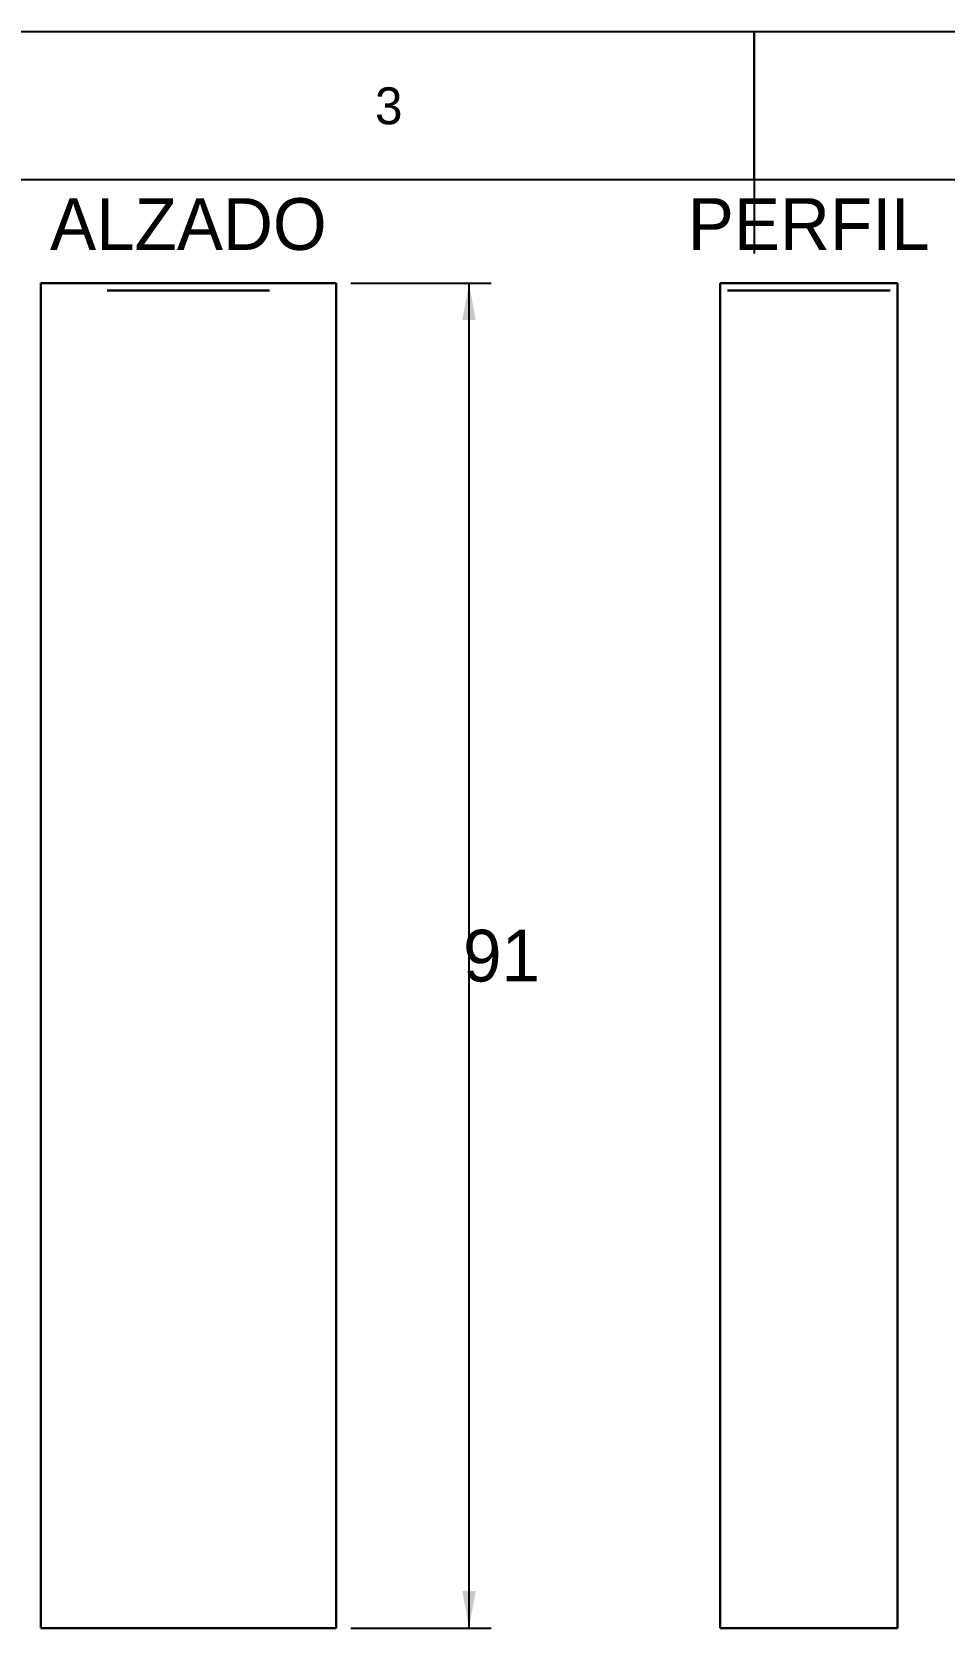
# Model space of a CAD drawing. Extents: x 0 to 297, y 0 to 210.
# Drawn here: x 99.6 to 161.3, y 102 to 210 of the extents above; entities that cross this region are included whole.
import ezdxf
from ezdxf.enums import TextEntityAlignment as Align

# ---------------------------------------------------------------- set-up
doc = ezdxf.new("R2010")
doc.units = 0
for name, color, linetype in [('COTAS', 7, 'CONTINUOUS'), ('FINA', 7, 'CONTINUOUS'), ('NORMA', 7, 'CONTINUOUS'), ('TEXTO', 7, 'CONTINUOUS'), ('VISIBLE', 7, 'CONTINUOUS')]:
    doc.layers.add(name, color=color, linetype=linetype)

msp = doc.modelspace()

# ---------------------------------------------------------------- linework, layer by layer
at = {"layer": 'COTAS'}
for p, q in [((121.1863, 193), (130.6863, 193)), ((129.1863, 102), (129.1863, 193)), ((121.1863, 102), (130.6863, 102))]:
    msp.add_line(p, q, dxfattribs=at)
for points in [[(129.1863, 193), (129.6363, 190.5), (128.7363, 190.5)], [(129.1863, 102), (129.6363, 104.5), (128.7363, 104.5)]]:
    msp.add_solid(points, dxfattribs=at)
at = {"layer": 'FINA'}
for p, q in [((297, 210), (0, 210)), ((148.5, 200), (148.5, 210))]:
    msp.add_line(p, q, dxfattribs=at)
at = {"layer": 'NORMA'}
for p, q in [((148.5, 210), (148.5, 195)), ((287, 200), (20, 200))]:
    msp.add_line(p, q, dxfattribs=at)
at = {"layer": 'VISIBLE'}
for p, q in [((100.1863, 193), (100.1863, 102)), ((100.1863, 193), (100.1863, 193)), ((100.1863, 193), (100.1863, 193)), ((100.1863, 193), (100.1863, 193)), ((100.1863, 193), (100.1863, 193)), ((100.1863, 193), (100.1863, 193)), ((100.1863, 193), (100.1863, 193)), ((100.1863, 193), (100.1863, 193)), ((100.1863, 193), (100.1863, 193)), ((100.1863, 102), (100.1863, 193)), ((100.1863, 193), (100.1863, 193)), ((100.1863, 193), (102.5578, 193)), ((101.1081, 193), (100.1863, 193)), ((102.3538, 193), (101.1081, 193)), ((102.5578, 193), (102.3538, 193)), ((102.5578, 193), (108.154, 193)), ((120.1863, 193), (102.5578, 193)), ((102.5578, 193), (103.4082, 193)), ((104.7322, 193), (104.6863, 193)), ((104.6863, 193), (104.6874, 193)), ((104.6863, 192.5), (104.7333, 192.5)), ((104.7333, 192.5), (104.6863, 192.5)), ((104.6874, 193), (104.7333, 193)), ((104.7333, 193), (104.7322, 193)), ((104.8703, 193), (104.7333, 193)), ((104.7333, 193), (104.7368, 193)), ((104.7333, 192.5), (104.8737, 192.5)), ((104.8737, 192.5), (104.7333, 192.5)), ((104.7368, 193), (104.8737, 193)), ((104.8737, 193), (104.8703, 193)), ((105.3712, 193), (104.8737, 193)), ((105.0993, 193), (104.8737, 193)), ((104.8737, 193), (104.8793, 193)), ((104.8737, 192.5), (105.105, 192.5)), ((105.105, 192.5), (104.8737, 192.5)), ((104.8793, 193), (105.105, 193)), ((105.105, 193), (105.0993, 193)), ((105.4642, 193), (105.105, 193)), ((105.4154, 193), (105.105, 193)), ((105.105, 193), (105.1127, 193)), ((105.105, 192.5), (105.4232, 192.5)), ((105.4232, 192.5), (105.105, 192.5)), ((105.1127, 193), (105.4232, 193)), ((105.4232, 193), (105.4154, 193)), ((105.4746, 193), (105.4232, 193)), ((105.8131, 193), (105.4232, 193)), ((105.4232, 193), (105.4329, 193)), ((105.4232, 192.5), (105.8228, 192.5)), ((105.8228, 192.5), (105.4232, 192.5)), ((105.4329, 193), (105.8228, 193)), ((105.8228, 193), (105.8131, 193)), ((106.2856, 193), (105.8228, 193)), ((105.8228, 193), (105.8344, 193)), ((105.8228, 192.5), (106.2972, 192.5)), ((106.2972, 192.5), (105.8228, 192.5)), ((105.8344, 193), (106.2972, 193)), ((106.2972, 193), (106.2856, 193)), ((106.8249, 193), (106.2972, 193)), ((106.2972, 193), (106.3104, 193)), ((106.2972, 192.5), (106.8381, 192.5)), ((106.8381, 192.5), (106.2972, 192.5)), ((106.3104, 193), (106.8381, 193)), ((106.8381, 193), (106.8249, 193)), ((107.4217, 193), (106.8381, 193)), ((106.8381, 193), (106.8527, 193)), ((106.8381, 192.5), (107.4363, 192.5)), ((107.4363, 192.5), (106.8381, 192.5)), ((106.8527, 193), (107.4363, 193)), ((107.4363, 193), (107.4217, 193)), ((109.0778, 193), (107.4363, 193)), ((108.0658, 193), (107.4363, 193)), ((107.4363, 193), (107.452, 193)), ((107.4363, 192.5), (108.0815, 192.5)), ((108.0815, 192.5), (107.4363, 192.5)), ((107.452, 193), (108.0815, 193)), ((108.0815, 193), (108.0658, 193)), ((109.4559, 193), (108.0815, 193)), ((108.7462, 193), (108.0815, 193)), ((108.0815, 193), (108.0981, 193)), ((108.0815, 192.5), (108.7628, 192.5)), ((108.7628, 192.5), (108.0815, 192.5)), ((108.0981, 193), (108.7628, 193)), ((108.154, 193), (109.5848, 193)), ((108.7628, 193), (108.7462, 193)), ((109.8242, 193), (108.7628, 193)), ((109.4512, 193), (108.7628, 193)), ((108.7628, 193), (108.78, 193)), ((108.7628, 192.5), (109.4684, 192.5)), ((109.4684, 192.5), (108.7628, 192.5)), ((108.78, 193), (109.4684, 193)), ((109.4684, 193), (109.4512, 193)), ((110.1863, 193), (109.4684, 193)), ((110.1688, 193), (109.4684, 193)), ((109.4684, 193), (109.4859, 193)), ((109.4684, 192.5), (110.1863, 192.5)), ((110.1863, 192.5), (109.4684, 192.5)), ((109.4859, 193), (110.1863, 193)), ((109.5848, 193), (110.4282, 193)), ((110.1863, 193), (110.1688, 193)), ((110.1863, 193), (110.2038, 193)), ((110.8867, 193), (110.1863, 193)), ((110.9042, 192.5), (110.1863, 192.5)), ((110.1863, 192.5), (110.9042, 192.5)), ((110.2038, 193), (110.9042, 193)), ((110.4282, 193), (111.0852, 193)), ((110.9042, 193), (110.8867, 193)), ((110.9042, 193), (110.9214, 193)), ((111.5926, 193), (110.9042, 193)), ((111.6098, 192.5), (110.9042, 192.5)), ((110.9042, 192.5), (111.6098, 192.5)), ((110.9214, 193), (111.6098, 193)), ((111.0852, 193), (111.6683, 193)), ((111.6098, 193), (111.5926, 193)), ((111.6098, 193), (111.6264, 193)), ((112.2744, 193), (111.6098, 193)), ((112.2911, 192.5), (111.6098, 192.5)), ((111.6098, 192.5), (112.2911, 192.5)), ((111.6264, 193), (112.2911, 193)), ((111.6683, 193), (112.2242, 193)), ((112.2242, 193), (112.7779, 193)), ((112.2911, 193), (112.2744, 193)), ((112.2911, 193), (112.3068, 193)), ((112.9206, 193), (112.2911, 193)), ((112.9363, 192.5), (112.2911, 192.5)), ((112.2911, 192.5), (112.9363, 192.5)), ((112.3068, 193), (112.9363, 193)), ((112.7779, 193), (113.3467, 193)), ((112.9363, 193), (112.9206, 193)), ((112.9363, 193), (112.9509, 193)), ((113.5199, 193), (112.9363, 193)), ((113.5345, 192.5), (112.9363, 192.5)), ((112.9363, 192.5), (113.5345, 192.5)), ((112.9509, 193), (113.5345, 193)), ((113.3467, 193), (113.9454, 193)), ((113.5345, 193), (113.5199, 193)), ((113.5345, 193), (113.5477, 193)), ((114.0622, 193), (113.5345, 193)), ((114.0754, 192.5), (113.5345, 192.5)), ((113.5345, 192.5), (114.0754, 192.5)), ((113.5477, 193), (114.0754, 193)), ((113.9454, 193), (114.5886, 193)), ((114.0754, 193), (114.0622, 193)), ((114.0754, 193), (114.0869, 193)), ((114.5382, 193), (114.0754, 193)), ((114.5497, 192.5), (114.0754, 192.5)), ((114.0754, 192.5), (114.5497, 192.5)), ((114.0869, 193), (114.5497, 193)), ((114.5497, 193), (114.5382, 193)), ((114.5497, 193), (114.5595, 193)), ((114.9397, 193), (114.5497, 193)), ((114.9494, 192.5), (114.5497, 192.5)), ((114.5497, 192.5), (114.9494, 192.5)), ((114.5595, 193), (114.9494, 193)), ((114.5886, 193), (115.293, 193)), ((114.898, 193), (114.9494, 193)), ((114.9084, 193), (115.2676, 193)), ((114.9494, 193), (114.9397, 193)), ((114.9494, 193), (114.9572, 193)), ((115.2599, 193), (114.9494, 193)), ((115.2676, 192.5), (114.9494, 192.5)), ((114.9494, 192.5), (115.2676, 192.5)), ((114.9572, 193), (115.2676, 193)), ((115.0014, 193), (115.4989, 193)), ((115.2676, 193), (115.2599, 193)), ((115.2676, 193), (115.2733, 193)), ((115.4932, 193), (115.2676, 193)), ((115.4989, 192.5), (115.2676, 192.5)), ((115.2676, 192.5), (115.4989, 192.5)), ((115.2733, 193), (115.4989, 193)), ((115.293, 193), (116.0796, 193)), ((115.4989, 193), (115.4932, 193)), ((115.4989, 193), (115.5023, 193)), ((115.6358, 193), (115.4989, 193)), ((115.6392, 192.5), (115.4989, 192.5)), ((115.4989, 192.5), (115.6392, 192.5)), ((115.5023, 193), (115.6392, 193)), ((115.6392, 193), (115.6358, 193)), ((115.6392, 193), (115.6404, 193)), ((115.6851, 193), (115.6392, 193)), ((115.6863, 192.5), (115.6392, 192.5)), ((115.6392, 192.5), (115.6863, 192.5)), ((115.6404, 193), (115.6863, 193)), ((115.6863, 193), (115.6851, 193)), ((116.0796, 193), (116.9755, 193)), ((116.9755, 193), (118.0188, 193)), ((118.0188, 193), (119.2645, 193)), ((119.2645, 193), (120.1863, 193)), ((120.1863, 193), (120.1863, 193)), ((120.1863, 193), (120.1863, 102)), ((120.1863, 193), (120.1863, 193)), ((120.1863, 193), (120.1863, 193)), ((120.1863, 193), (120.1863, 193)), ((120.1863, 193), (120.1863, 193)), ((120.1863, 193), (120.1863, 193)), ((120.1863, 193), (120.1863, 193)), ((120.1863, 193), (120.1863, 193)), ((120.1863, 193), (120.1863, 193)), ((120.1863, 102), (120.1863, 193)), ((146.1863, 193), (147.0988, 193)), ((146.1863, 102), (146.1863, 193)), ((146.1863, 193), (146.1863, 102)), ((147.3417, 193), (146.1863, 193)), ((146.1863, 193), (146.1863, 193)), ((146.1863, 193), (146.1863, 193)), ((146.1863, 193), (146.1863, 193)), ((146.1863, 193), (146.1863, 193)), ((146.1863, 193), (146.1863, 193)), ((146.1863, 193), (146.1863, 193)), ((146.1863, 193), (146.1863, 193)), ((146.1863, 193), (146.1863, 193)), ((146.1863, 193), (146.1863, 193)), ((146.1863, 193), (146.1863, 193)), ((146.1863, 193), (146.1863, 193)), ((146.1863, 193), (146.1863, 193)), ((146.1863, 193), (146.1863, 193)), ((146.1863, 193), (146.1863, 193)), ((146.1863, 193), (146.1863, 193)), ((146.1863, 193), (146.1863, 193)), ((146.1863, 193), (146.1863, 193)), ((146.7322, 193), (146.6863, 193)), ((146.6863, 193), (146.6874, 193)), ((146.6863, 192.5), (146.7333, 192.5)), ((146.7333, 192.5), (146.6863, 192.5)), ((146.6874, 193), (146.7333, 193)), ((146.7333, 193), (146.7322, 193)), ((146.8703, 193), (146.7333, 193)), ((146.7333, 193), (146.7368, 193)), ((146.7333, 192.5), (146.8737, 192.5)), ((146.8737, 192.5), (146.7333, 192.5)), ((146.7368, 193), (146.8737, 193)), ((146.8737, 193), (146.8703, 193)), ((147.0993, 193), (146.8737, 193)), ((146.8737, 193), (146.8793, 193)), ((146.8737, 192.5), (147.105, 192.5)), ((147.105, 192.5), (146.8737, 192.5)), ((146.8793, 193), (147.105, 193)), ((147.0988, 193), (149.1072, 193)), ((147.105, 193), (147.0993, 193)), ((147.4154, 193), (147.105, 193)), ((147.105, 193), (147.1127, 193)), ((147.105, 192.5), (147.4232, 192.5)), ((147.4232, 192.5), (147.105, 192.5)), ((147.1127, 193), (147.4232, 193)), ((148.5797, 193), (147.3417, 193)), ((147.4232, 193), (147.4154, 193)), ((147.8131, 193), (147.4232, 193)), ((147.4232, 193), (147.4329, 193)), ((147.4232, 192.5), (147.8228, 192.5)), ((147.8228, 192.5), (147.4232, 192.5)), ((147.4329, 193), (147.8228, 193)), ((147.8228, 193), (147.8131, 193)), ((148.2856, 193), (147.8228, 193)), ((147.8228, 193), (147.8344, 193)), ((147.8228, 192.5), (148.2972, 192.5)), ((148.2972, 192.5), (147.8228, 192.5)), ((147.8344, 193), (148.2972, 193)), ((148.2972, 193), (148.2856, 193)), ((148.8249, 193), (148.2972, 193)), ((148.2972, 193), (148.3104, 193)), ((148.2972, 192.5), (148.8381, 192.5)), ((148.8381, 192.5), (148.2972, 192.5)), ((148.3104, 193), (148.8381, 193)), ((149.785, 193), (148.5797, 193)), ((148.8381, 193), (148.8249, 193)), ((149.4217, 193), (148.8381, 193)), ((148.8381, 193), (148.8527, 193)), ((148.8381, 192.5), (149.4363, 192.5)), ((149.4363, 192.5), (148.8381, 192.5)), ((148.8527, 193), (149.4363, 193)), ((149.1072, 193), (150.7162, 193)), ((149.2972, 193), (150.7628, 193)), ((149.353, 193), (150.0815, 193)), ((149.3593, 193), (149.4363, 193)), ((149.4363, 193), (149.4217, 193)), ((150.0658, 193), (149.4363, 193)), ((149.4363, 193), (149.452, 193)), ((149.4363, 192.5), (150.0815, 192.5)), ((150.0815, 192.5), (149.4363, 192.5)), ((149.452, 193), (150.0815, 193)), ((150.9985, 193), (149.785, 193)), ((150.0815, 193), (150.0658, 193)), ((150.7462, 193), (150.0815, 193)), ((150.0815, 193), (150.0981, 193)), ((150.0815, 192.5), (150.7628, 192.5)), ((150.7628, 192.5), (150.0815, 192.5)), ((150.0981, 193), (150.7628, 193)), ((150.7162, 193), (152.1051, 193)), ((150.7628, 193), (150.7462, 193)), ((151.4512, 193), (150.7628, 193)), ((150.7628, 193), (150.78, 193)), ((150.7628, 192.5), (151.4684, 192.5)), ((151.4684, 192.5), (150.7628, 192.5)), ((150.78, 193), (151.4684, 193)), ((152.2674, 193), (150.9985, 193)), ((151.4684, 193), (151.4512, 193)), ((152.1688, 193), (151.4684, 193)), ((151.4684, 193), (151.4859, 193)), ((151.4684, 192.5), (152.1863, 192.5)), ((152.1863, 192.5), (151.4684, 192.5)), ((151.4859, 193), (152.1863, 193)), ((152.1051, 193), (153.3741, 193)), ((152.1863, 193), (152.1688, 193)), ((152.8867, 193), (152.1863, 193)), ((152.1863, 193), (152.2038, 193)), ((152.1863, 192.5), (152.9042, 192.5)), ((152.9042, 192.5), (152.1863, 192.5)), ((152.2038, 193), (152.9042, 193)), ((153.6563, 193), (152.2674, 193)), ((152.9042, 193), (152.8867, 193)), ((153.5926, 193), (152.9042, 193)), ((152.9042, 193), (152.9214, 193)), ((152.9042, 192.5), (153.6098, 192.5)), ((153.6098, 192.5), (152.9042, 192.5)), ((152.9214, 193), (153.6098, 193)), ((153.3741, 193), (154.5876, 193)), ((153.6098, 193), (153.5926, 193)), ((155.0754, 193), (153.6098, 193)), ((154.2744, 193), (153.6098, 193)), ((153.6098, 193), (153.6264, 193)), ((153.6098, 192.5), (154.2911, 192.5)), ((154.2911, 192.5), (153.6098, 192.5)), ((153.6264, 193), (154.2911, 193)), ((155.2654, 193), (153.6563, 193)), ((154.2911, 193), (154.2744, 193)), ((155.0195, 193), (154.2911, 193)), ((154.9206, 193), (154.2911, 193)), ((154.2911, 193), (154.3068, 193)), ((154.2911, 192.5), (154.9363, 192.5)), ((154.9363, 192.5), (154.2911, 192.5)), ((154.3068, 193), (154.9363, 193)), ((154.5876, 193), (155.7929, 193)), ((154.9363, 193), (154.9206, 193)), ((155.0133, 193), (154.9363, 193)), ((155.5199, 193), (154.9363, 193)), ((154.9363, 193), (154.9509, 193)), ((154.9363, 192.5), (155.5345, 192.5)), ((155.5345, 192.5), (154.9363, 192.5)), ((154.9509, 193), (155.5345, 193)), ((157.2738, 193), (155.2654, 193)), ((155.5345, 193), (155.5199, 193)), ((156.0622, 193), (155.5345, 193)), ((155.5345, 193), (155.5477, 193)), ((155.5345, 192.5), (156.0754, 192.5)), ((156.0754, 192.5), (155.5345, 192.5)), ((155.5477, 193), (156.0754, 193)), ((155.7929, 193), (157.0309, 193)), ((156.0754, 193), (156.0622, 193)), ((156.5382, 193), (156.0754, 193)), ((156.0754, 193), (156.0869, 193)), ((156.0754, 192.5), (156.5497, 192.5)), ((156.5497, 192.5), (156.0754, 192.5)), ((156.0869, 193), (156.5497, 193)), ((156.5497, 193), (156.5382, 193)), ((156.9397, 193), (156.5497, 193)), ((156.5497, 193), (156.5595, 193)), ((156.5497, 192.5), (156.9494, 192.5)), ((156.9494, 192.5), (156.5497, 192.5)), ((156.5595, 193), (156.9494, 193)), ((156.9494, 193), (156.9397, 193)), ((157.7589, 193), (156.9494, 193)), ((157.2599, 193), (156.9494, 193)), ((156.9494, 193), (156.9572, 193)), ((156.9494, 192.5), (157.2676, 192.5)), ((157.2676, 192.5), (156.9494, 192.5)), ((156.9572, 193), (157.2676, 193)), ((157.0309, 193), (158.1863, 193)), ((157.2676, 193), (157.2599, 193)), ((157.7342, 193), (157.2676, 193)), ((157.4932, 193), (157.2676, 193)), ((157.2676, 193), (157.2733, 193)), ((157.2676, 192.5), (157.4989, 192.5)), ((157.4989, 192.5), (157.2676, 192.5)), ((157.2733, 193), (157.4989, 193)), ((158.1863, 193), (157.2738, 193)), ((157.4989, 193), (157.4932, 193)), ((157.71, 193), (157.4989, 193)), ((157.6358, 193), (157.4989, 193)), ((157.4989, 193), (157.5023, 193)), ((157.4989, 192.5), (157.6392, 192.5)), ((157.6392, 192.5), (157.4989, 192.5)), ((157.5023, 193), (157.6392, 193)), ((157.6392, 193), (157.6358, 193)), ((157.6863, 193), (157.6392, 193)), ((157.6851, 193), (157.6392, 193)), ((157.6392, 193), (157.6404, 193)), ((157.6392, 192.5), (157.6863, 192.5)), ((157.6863, 192.5), (157.6392, 192.5)), ((157.6404, 193), (157.6863, 193)), ((157.6863, 193), (157.6851, 193)), ((158.1863, 193), (158.1306, 193)), ((158.1863, 193), (158.1863, 102)), ((158.1863, 102), (158.1863, 193)), ((158.1863, 193), (158.1863, 193)), ((158.1863, 193), (158.1863, 193)), ((158.1863, 193), (158.1863, 193)), ((158.1863, 193), (158.1863, 193)), ((100.1863, 102), (100.1863, 102)), ((100.1863, 102), (100.1863, 102)), ((100.1863, 102), (100.1863, 102)), ((100.1863, 102), (100.1863, 102)), ((100.1863, 102), (100.1863, 102)), ((100.1863, 102), (100.1863, 102)), ((100.1863, 102), (100.1863, 102)), ((100.1863, 102), (100.1863, 102)), ((100.1863, 102), (100.1863, 102)), ((102.5578, 102), (100.1863, 102)), ((100.1863, 102), (101.1081, 102)), ((101.1081, 102), (102.3538, 102)), ((102.3538, 102), (102.5578, 102)), ((108.154, 102), (102.5578, 102)), ((102.5578, 102), (120.1863, 102)), ((103.4082, 102), (102.5578, 102)), ((109.5848, 102), (108.154, 102)), ((110.4282, 102), (109.5848, 102)), ((111.0852, 102), (110.4282, 102)), ((111.6683, 102), (111.0852, 102)), ((112.2242, 102), (111.6683, 102)), ((112.7779, 102), (112.2242, 102)), ((113.3467, 102), (112.7779, 102)), ((113.9454, 102), (113.3467, 102)), ((114.5886, 102), (113.9454, 102)), ((115.293, 102), (114.5886, 102)), ((116.0796, 102), (115.293, 102)), ((116.9755, 102), (116.0796, 102)), ((118.0188, 102), (116.9755, 102)), ((119.2645, 102), (118.0188, 102)), ((120.1863, 102), (119.2645, 102)), ((120.1863, 102), (120.1863, 102)), ((120.1863, 102), (120.1863, 102)), ((120.1863, 102), (120.1863, 102)), ((120.1863, 102), (120.1863, 102)), ((120.1863, 102), (120.1863, 102)), ((120.1863, 102), (120.1863, 102)), ((120.1863, 102), (120.1863, 102)), ((120.1863, 102), (120.1863, 102)), ((120.1863, 102), (120.1863, 102)), ((147.0988, 102), (146.1863, 102)), ((146.1863, 102), (147.3417, 102)), ((146.1863, 102), (146.1863, 102)), ((146.1863, 102), (146.1863, 102)), ((146.1863, 102), (146.1863, 102)), ((146.1863, 102), (146.1863, 102)), ((146.1863, 102), (146.1863, 102)), ((146.1863, 102), (146.1863, 102)), ((146.1863, 102), (146.1863, 102)), ((146.1863, 102), (146.1863, 102)), ((146.1863, 102), (146.1863, 102)), ((146.1863, 102), (146.1863, 102)), ((146.1863, 102), (146.1863, 102)), ((146.1863, 102), (146.1863, 102)), ((146.1863, 102), (146.1863, 102)), ((146.1863, 102), (146.1863, 102)), ((146.1863, 102), (146.1863, 102)), ((146.1863, 102), (146.1863, 102)), ((146.1863, 102), (146.1863, 102)), ((149.1072, 102), (147.0988, 102)), ((147.3417, 102), (148.5797, 102)), ((148.5797, 102), (149.785, 102)), ((150.7162, 102), (149.1072, 102)), ((149.785, 102), (150.9985, 102)), ((152.1051, 102), (150.7162, 102)), ((150.9985, 102), (152.2674, 102)), ((153.3741, 102), (152.1051, 102)), ((152.2674, 102), (153.6563, 102)), ((154.5876, 102), (153.3741, 102)), ((153.6563, 102), (155.2654, 102)), ((155.7929, 102), (154.5876, 102)), ((155.2654, 102), (157.2738, 102)), ((157.0309, 102), (155.7929, 102)), ((158.1863, 102), (157.0309, 102)), ((157.2738, 102), (158.1863, 102)), ((158.1306, 102), (158.1863, 102)), ((158.1863, 102), (158.1863, 102)), ((158.1863, 102), (158.1863, 102)), ((158.1863, 102), (158.1863, 102)), ((158.1863, 102), (158.1863, 102))]:
    msp.add_line(p, q, dxfattribs=at)

# ---------------------------------------------------------------- texts
at = {"layer": 'COTAS'}
msp.add_text('91', height=3.5, dxfattribs=at).set_placement((131.3863, 147.5), align=Align.MIDDLE_CENTER)
at = {"layer": 'TEXTO'}
for s, height, p in [('3', 2.5, (123.75, 205)), ('ALZADO', 3.5, (110.1863, 197)), ('PERFIL', 3.5, (152.1863, 197))]:
    msp.add_text(s, height=height, dxfattribs=at).set_placement(p, align=Align.MIDDLE_CENTER)

doc.saveas('drawing.dxf')
